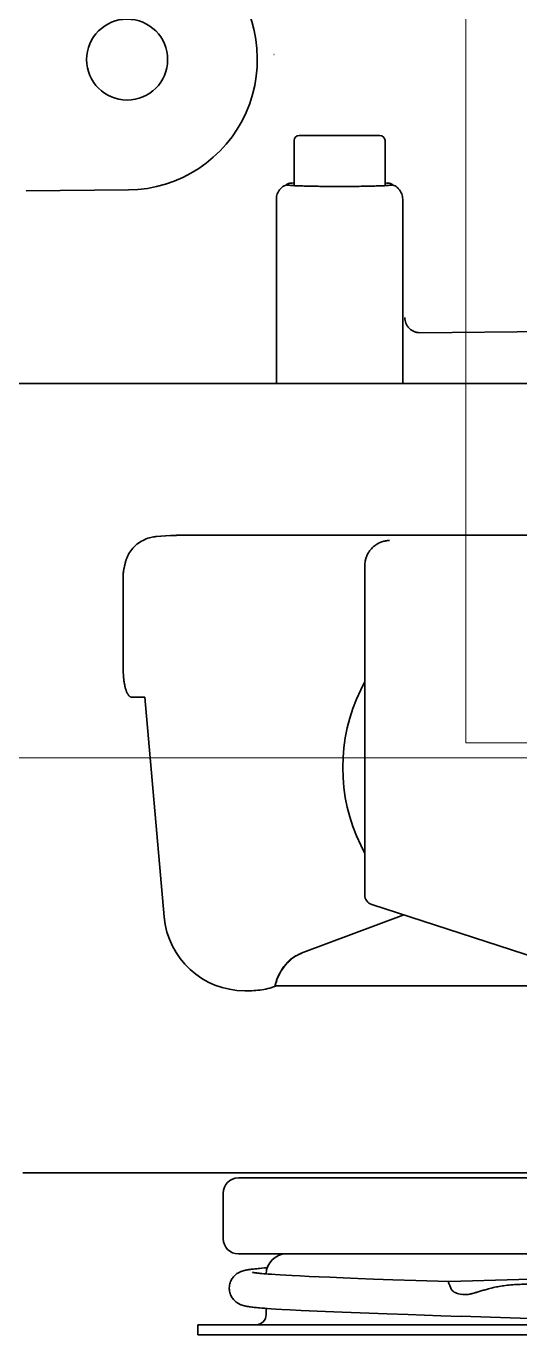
# Model space of a CAD drawing. Header units: millimetres. Extents: x 120 to 10915, y 515 to 8014.
# Drawn here: x 10223 to 10320.7, y 4786 to 5044.6 of the extents above; entities that cross this region are included whole.
import ezdxf

# ---------------------------------------------------------------- set-up
doc = ezdxf.new("R2010")
doc.units = ezdxf.units.MM
doc.layers.get('0').update_dxf_attribs({"lineweight": 13})
doc.layers.add('201_Dimensions', color=7, linetype='Continuous', lineweight=13)
doc.layers.add('203_Chassis_left_side_view', color=7, linetype='Continuous', lineweight=13)

# ---------------------------------------------------------------- blocks, each defined once
blk = doc.blocks.new('2888087')
at = {"layer": '203_Chassis_left_side_view', "color": 3, "lineweight": 35}
for p, q in [((10277, 1123), (10293, 1123)), ((10276, 1113.09), (10276, 1122)), ((10294, 1113.09), (10294, 1122)), ((10243.27, 1112.25), (10223.04, 1112.04)), ((10272.51, 1110.42), (10272.51, 1074)), ((10297.49, 1110.42), (10297.49, 1074)), ((10300.9, 1084.04), (10343.5, 1084.45)), ((10370, 1074), (10196, 1074)), ((10248.82, 1043.75), (10248.69, 1043.74)), ((10249.7, 1043.82), (10248.82, 1043.75)), ((10250.61, 1043.88), (10249.69, 1043.82)), ((10249.73, 1043.82), (10249.71, 1043.82)), ((10251.59, 1043.94), (10250.6, 1043.88)), ((10250.63, 1043.88), (10250.62, 1043.88)), ((10251.94, 1043.96), (10251.59, 1043.94)), ((10252.21, 1043.97), (10251.93, 1043.96)), ((10252.42, 1043.98), (10252.21, 1043.97)), ((10252.58, 1043.99), (10252.42, 1043.98)), ((10252.7, 1043.99), (10252.57, 1043.99)), ((10252.81, 1044), (10252.71, 1043.99)), ((10252.88, 1044), (10252.79, 1044)), ((10252.94, 1044), (10252.87, 1044)), ((10252.99, 1044), (10252.93, 1044)), ((10253.04, 1044), (10252.99, 1044)), ((10253.07, 1044), (10253.04, 1044)), ((10340.35, 1044), (10253.07, 1044)), ((10253.09, 1044), (10253.09, 1044)), ((10280.29, 1044), (10253.09, 1044)), ((10280.29, 1044), (10280.29, 1044)), ((10242.94, 1039.45), (10242.89, 1039.32)), ((10290, 1037.97), (10290, 972.93)), ((10242.18, 1035.29), (10242.19, 1035.29)), ((10242.19, 1035.32), (10242.19, 1018.18)), ((10242.18, 1018.18), (10242.19, 1018.18)), ((10242.19, 1018.18), (10242.19, 1018.11)), ((10242.19, 1018.12), (10242.19, 1018)), ((10242.19, 1018.01), (10242.19, 1017.89)), ((10242.19, 1017.89), (10242.2, 1017.77)), ((10242.2, 1017.78), (10242.2, 1017.66)), ((10242.2, 1017.67), (10242.21, 1017.54)), ((10242.21, 1017.55), (10242.31, 1015.76)), ((10290, 1015.1), (10289.19, 1013.44)), ((10246.53, 1012), (10243.95, 1012)), ((10246.53, 1012), (10250.32, 968.61)), ((10289.19, 982.76), (10290, 981.1)), ((10348.7, 952.4), (10291.38, 971.03)), ((10297.71, 968.97), (10277.42, 961.39)), ((10272.25, 955), (10272.27, 955.08)), ((10272.25, 955), (10272.25, 955)), ((10272.27, 955.08), (10272.4, 955.57)), ((10340.71, 955), (10272.27, 955)), ((10272.4, 955.57), (10272.55, 956.06)), ((10266.26, 954), (10267.23, 954)), ((10345.24, 918), (10222.4, 918)), ((10343, 917), (10265, 917)), ((10262, 905), (10262, 914)), ((10399.19, 902), (10265, 902)), ((10267.76, 898.98), (10267.99, 899)), ((10267.99, 899), (10268.23, 899.03)), ((10268.41, 898.24), (10268.56, 898.22)), ((10268.56, 898.22), (10268.73, 898.2)), ((10268.62, 899.07), (10268.9, 899.1)), ((10268.73, 898.2), (10268.91, 898.18)), ((10268.9, 899.1), (10269.2, 899.12)), ((10268.91, 898.18), (10269.1, 898.16)), ((10269.1, 898.16), (10269.31, 898.14)), ((10269.2, 899.12), (10269.67, 899.17)), ((10269.31, 898.14), (10269.65, 898.11)), ((10269.65, 898.11), (10270.03, 898.08)), ((10269.67, 899.17), (10270.18, 899.21)), ((10270.03, 898.08), (10270.44, 898.04)), ((10270.18, 899.21), (10270.7, 899.25)), ((10270.44, 898.04), (10270.89, 898.01)), ((10270.89, 898.01), (10271.55, 897.96)), ((10271.55, 897.96), (10272.27, 897.91)), ((10272.27, 897.91), (10273.27, 897.84)), ((10273.27, 897.84), (10274.38, 897.78)), ((10274.38, 897.78), (10275.6, 897.71)), ((10275.6, 897.71), (10277.22, 897.63)), ((10277.22, 897.63), (10279, 897.54)), ((10279, 897.54), (10280.95, 897.45)), ((10280.95, 897.45), (10283.06, 897.37)), ((10283.06, 897.37), (10285.74, 897.26)), ((10285.74, 897.26), (10288.63, 897.15)), ((10288.63, 897.15), (10291.75, 897.03)), ((10291.75, 897.03), (10295.55, 896.9)), ((10295.55, 896.9), (10300.12, 896.75)), ((10300.12, 896.75), (10306.7, 896.53)), ((10306.7, 896.53), (10320.45, 896.94)), ((10320.45, 896.94), (10325.19, 897.09)), ((10267.64, 891.49), (10267.43, 891.51)), ((10267.87, 891.46), (10267.64, 891.49)), ((10268.1, 891.43), (10267.87, 891.46)), ((10268.35, 891.41), (10268.1, 891.43)), ((10268.61, 891.38), (10268.35, 891.41)), ((10268.89, 891.35), (10268.61, 891.38)), ((10269.18, 891.32), (10268.89, 891.35)), ((10269.65, 891.28), (10269.18, 891.32)), ((10270.16, 891.24), (10269.65, 891.28)), ((10270.71, 891.2), (10270.16, 891.24)), ((10270.5, 890), (10270.5, 891.22)), ((10271.51, 891.14), (10270.71, 891.2)), ((10272.39, 891.09), (10271.51, 891.14)), ((10273.61, 891.01), (10272.39, 891.09)), ((10275.24, 890.92), (10273.61, 891.01)), ((10277.39, 890.81), (10275.24, 890.92)), ((10280.57, 890.66), (10277.39, 890.81)), ((10285.51, 890.46), (10280.57, 890.66)), ((10294.4, 890.14), (10285.51, 890.46)), ((10298.6, 889.99), (10294.4, 890.14)), ((10298.6, 889.99), (10305.02, 889.78)), ((10309.07, 889.65), (10305.02, 889.78)), ((10309.07, 889.66), (10374.02, 887.56)), ((10360.37, 888), (10257, 888)), ((10257, 886), (10257, 888)), ((10377, 886), (10257, 886))]:
    blk.add_line(p, q, dxfattribs=at)
for points in [[(10248.69, 1043.74), (10248.47, 1043.72), (10248.24, 1043.68), (10247.98, 1043.64), (10247.7, 1043.57), (10247.41, 1043.5), (10247.11, 1043.4), (10246.79, 1043.29), (10246.47, 1043.16), (10246.15, 1043), (10245.84, 1042.83), (10245.53, 1042.64), (10245.22, 1042.44), (10244.93, 1042.22), (10244.66, 1041.98), (10244.4, 1041.73), (10244.16, 1041.47), (10243.93, 1041.21), (10243.72, 1040.94), (10243.54, 1040.66), (10243.37, 1040.38), (10243.22, 1040.1), (10243.09, 1039.83), (10243, 1039.63)], [(10243, 1039.63), (10242.98, 1039.58), (10242.94, 1039.45)], [(10242.89, 1039.32), (10242.84, 1039.19), (10242.79, 1039.06), (10242.75, 1038.93), (10242.71, 1038.79), (10242.67, 1038.66), (10242.63, 1038.52), (10242.59, 1038.38), (10242.55, 1038.24), (10242.52, 1038.09), (10242.48, 1037.95), (10242.45, 1037.8), (10242.42, 1037.65), (10242.39, 1037.5), (10242.36, 1037.34), (10242.34, 1037.18), (10242.31, 1037.02), (10242.29, 1036.86), (10242.27, 1036.7), (10242.25, 1036.53), (10242.24, 1036.36), (10242.22, 1036.19), (10242.21, 1036.02), (10242.2, 1035.84), (10242.2, 1035.67), (10242.19, 1035.49), (10242.19, 1035.32)], [(10272.27, 955), (10272.37, 955.38), (10272.51, 955.85), (10272.68, 956.33), (10272.88, 956.8), (10273.1, 957.27), (10273.36, 957.75), (10273.65, 958.22), (10273.97, 958.68), (10274.32, 959.11), (10274.69, 959.53), (10275.07, 959.9), (10275.46, 960.24), (10275.86, 960.54), (10276.26, 960.8), (10276.67, 961.04), (10277.08, 961.24), (10277.49, 961.41)], [(10274.36, 959.2), (10274.71, 959.59), (10275.09, 959.94), (10275.47, 960.27), (10275.87, 960.57), (10276.27, 960.83), (10276.66, 961.05), (10277.04, 961.23), (10277.42, 961.38)], [(10272.55, 956.06), (10272.74, 956.54), (10272.94, 957.01), (10273.17, 957.47)], [(10273.17, 957.47), (10273.43, 957.93), (10273.72, 958.37)], [(10273.72, 958.37), (10274.02, 958.79), (10274.36, 959.2)], [(10263.2, 895.22), (10263.2, 895.32), (10263.22, 895.58), (10263.26, 895.83), (10263.31, 896.06), (10263.38, 896.29), (10263.46, 896.51), (10263.55, 896.72), (10263.65, 896.92), (10263.77, 897.11), (10263.89, 897.29), (10264.02, 897.45), (10264.15, 897.6), (10264.29, 897.74), (10264.43, 897.87), (10264.58, 897.98), (10264.72, 898.09), (10264.86, 898.18), (10265, 898.26), (10265.13, 898.33), (10265.26, 898.4), (10265.38, 898.45), (10265.5, 898.5), (10265.61, 898.54), (10265.71, 898.58), (10265.81, 898.61), (10265.9, 898.64), (10266, 898.66), (10266.08, 898.69), (10266.17, 898.71), (10266.26, 898.73), (10266.34, 898.75), (10266.43, 898.77), (10266.51, 898.78), (10266.6, 898.8), (10266.69, 898.82), (10266.77, 898.83), (10266.86, 898.85), (10266.95, 898.86), (10267.05, 898.88), (10267.14, 898.89), (10267.24, 898.91), (10267.34, 898.92), (10267.44, 898.94), (10267.54, 898.95), (10267.76, 898.98)], [(10267.78, 898.34), (10267.78, 898.34), (10267.78, 898.34), (10267.79, 898.34), (10267.8, 898.34), (10267.83, 898.33), (10267.85, 898.33), (10267.88, 898.32), (10267.92, 898.31), (10267.95, 898.31), (10268, 898.3), (10268.04, 898.29), (10268.1, 898.29), (10268.15, 898.28), (10268.21, 898.27)], [(10268.21, 898.27), (10268.34, 898.25), (10268.41, 898.24)], [(10268.23, 899.03), (10268.36, 899.04), (10268.62, 899.07)], [(10267.43, 891.51), (10267.33, 891.53), (10267.23, 891.54), (10267.13, 891.56), (10267.04, 891.57), (10266.95, 891.59), (10266.86, 891.6), (10266.77, 891.62), (10266.68, 891.63), (10266.59, 891.65), (10266.51, 891.66), (10266.42, 891.68), (10266.34, 891.7), (10266.25, 891.72), (10266.16, 891.74), (10266.08, 891.76), (10265.99, 891.79), (10265.9, 891.81), (10265.8, 891.84), (10265.7, 891.88), (10265.6, 891.91), (10265.49, 891.95), (10265.38, 892), (10265.25, 892.06), (10265.13, 892.12), (10265, 892.19), (10264.86, 892.27), (10264.72, 892.36), (10264.57, 892.47), (10264.43, 892.58), (10264.29, 892.71), (10264.15, 892.84), (10264.02, 893), (10263.89, 893.16), (10263.77, 893.34), (10263.65, 893.52), (10263.55, 893.72), (10263.46, 893.93), (10263.38, 894.15), (10263.31, 894.38), (10263.26, 894.62), (10263.22, 894.86), (10263.2, 895.11), (10263.2, 895.22)]]:
    blk.add_lwpolyline(points, dxfattribs=at)
blk.add_circle((10243, 1138), 8, dxfattribs=at)
for centre, radius, start, end in [((10243, 1138), 25.75, 270.6004, 41.6341), ((10272.08, 1140.08), 1.08, 264.661, 270), ((10277, 1122), 1, 90, 180), ((10293, 1122), 1, 0, 90), ((10295, 1037.97), 5, 169.4135, 180), ((10246.31, 1016), 4, 183.47, 185.8797), ((10320.65, 998.1), 35, 154, 206), ((10292, 972.93), 2, 180, 252), ((10266.26, 970), 16, 185, 270), ((10265, 914), 3, 90, 180), ((10265, 905), 3, 180, 270), ((10274.5, 898), 4, 90.4379, 179.4962), ((10268.5, 890), 2, 270, 0)]:
    blk.add_arc(centre, radius, start, end, dxfattribs=at)
for points, knots in [([(10274.51, 1113.25), (10274.35, 1113.19), (10274.02, 1113.05), (10273.59, 1112.75), (10273.21, 1112.37), (10272.9, 1111.94), (10272.68, 1111.46), (10272.54, 1110.95), (10272.51, 1110.6), (10272.51, 1110.42)], [0, 0, 0, 0, 0.14286, 0.285735, 0.428616, 0.571492, 0.714353, 0.857191, 1, 1, 1, 1]), ([(10275.35, 1113.58), (10275.24, 1113.57), (10275.04, 1113.54), (10274.78, 1113.47), (10274.62, 1113.37), (10274.52, 1113.33), (10274.5, 1113.28), (10274.5, 1113.27)], [0, 0, 0, 0, 0.36322, 0.655134, 0.861378, 0.976975, 1, 1, 1, 1]), ([(10274.51, 1113.25), (10274.56, 1113.22), (10274.75, 1113.2), (10275.1, 1113.15), (10275.66, 1113.11), (10276.38, 1113.07), (10277.28, 1113.04), (10278.33, 1113.01), (10279.5, 1112.98), (10280.78, 1112.96), (10282.14, 1112.94), (10283.56, 1112.93), (10284.52, 1112.93), (10285, 1112.93)], [0, 0, 0, 0, 0.016256, 0.051291, 0.104428, 0.174087, 0.260137, 0.360874, 0.473362, 0.595208, 0.72598, 0.862245, 1, 1, 1, 1]), ([(10275.35, 1113.58), (10275.55, 1113.6), (10275.77, 1113.61), (10275.99, 1113.63), (10276, 1113.63)], [0, 0, 0, 0, 0.940966, 1, 1, 1, 1]), ([(10285, 1112.93), (10285.48, 1112.93), (10286.44, 1112.93), (10287.86, 1112.94), (10289.22, 1112.96), (10290.5, 1112.98), (10291.67, 1113.01), (10292.72, 1113.04), (10293.62, 1113.07), (10294.34, 1113.11), (10294.9, 1113.15), (10295.26, 1113.2), (10295.44, 1113.22), (10295.49, 1113.25)], [0, 0, 0, 0, 0.137728, 0.273955, 0.404674, 0.526518, 0.639026, 0.739784, 0.825848, 0.895534, 0.948702, 0.983745, 1, 1, 1, 1]), ([(10294, 1113.63), (10294.01, 1113.63), (10294.23, 1113.61), (10294.45, 1113.6), (10294.65, 1113.58)], [0, 0, 0, 0, 0.059034, 1, 1, 1, 1]), ([(10295.45, 1113.34), (10295.44, 1113.35), (10295.37, 1113.38), (10295.22, 1113.47), (10294.96, 1113.54), (10294.77, 1113.57), (10294.65, 1113.58)], [0, 0, 0, 0, 0.053121, 0.280246, 0.601504, 1, 1, 1, 1]), ([(10295.5, 1113.27), (10295.5, 1113.28), (10295.49, 1113.31), (10295.47, 1113.33), (10295.45, 1113.34)], [0, 0, 0, 0, 0.254357, 1, 1, 1, 1]), ([(10295.49, 1113.25), (10295.66, 1113.19), (10295.98, 1113.05), (10296.41, 1112.75), (10296.79, 1112.37), (10297.1, 1111.94), (10297.32, 1111.46), (10297.46, 1110.95), (10297.49, 1110.6), (10297.49, 1110.42)], [0, 0, 0, 0, 0.14286, 0.285735, 0.428616, 0.571492, 0.714353, 0.857191, 1, 1, 1, 1]), ([(10300.9, 1084.04), (10300.7, 1084.04), (10300.31, 1084.08), (10299.74, 1084.25), (10299.22, 1084.53), (10298.76, 1084.91), (10298.39, 1085.36), (10298.11, 1085.89), (10297.94, 1086.45), (10297.9, 1086.84), (10297.9, 1087.04)], [0, 0, 0, 0, 0.124967, 0.24996, 0.374975, 0.5, 0.625026, 0.75004, 0.875034, 1, 1, 1, 1]), ([(10294.88, 1042.97), (10294.62, 1042.97), (10294.11, 1042.92), (10293.37, 1042.73), (10292.66, 1042.42), (10292.01, 1042.01), (10291.43, 1041.51), (10290.94, 1040.93), (10290.55, 1040.29), (10290.26, 1039.61), (10290.13, 1039.13), (10290.09, 1038.89)], [0, 0, 0, 0, 0.112327, 0.225219, 0.338094, 0.450549, 0.562408, 0.673459, 0.783462, 0.89234, 1, 1, 1, 1]), ([(10290, 1037.97), (10289.99, 1037.97), (10289.96, 1037.97), (10289.92, 1037.97), (10289.91, 1037.97)], [0, 0, 0, 0, 0.444557, 1, 1, 1, 1]), ([(10242.35, 1015.41), (10242.36, 1015.35), (10242.39, 1015.16), (10242.42, 1014.97), (10242.44, 1014.84)], [0, 0, 0, 0, 0.311814, 1, 1, 1, 1]), ([(10242.44, 1014.84), (10242.45, 1014.75), (10242.49, 1014.55), (10242.54, 1014.27), (10242.6, 1014.01), (10242.67, 1013.76), (10242.74, 1013.52), (10242.82, 1013.29), (10242.9, 1013.07), (10242.99, 1012.87), (10243.09, 1012.68), (10243.19, 1012.52), (10243.3, 1012.37), (10243.41, 1012.25), (10243.53, 1012.15), (10243.66, 1012.07), (10243.8, 1012.01), (10243.9, 1012), (10243.95, 1012)], [0, 0, 0, 0, 0.087115, 0.17072, 0.250225, 0.326126, 0.399384, 0.470189, 0.538238, 0.603242, 0.664509, 0.721309, 0.773626, 0.822307, 0.868225, 0.912252, 0.955569, 1, 1, 1, 1]), ([(10267.23, 954), (10267.76, 954), (10268.83, 954.06), (10270.42, 954.31), (10271.58, 954.62), (10272.2, 954.83), (10272.31, 954.87)], [0, 0, 0, 0, 0.310207, 0.620415, 0.930622, 1, 1, 1, 1]), ([(10309.14, 893.94), (10308.96, 893.99), (10308.6, 894.06), (10308.12, 894.24), (10307.7, 894.44), (10307.34, 894.7), (10307.07, 895.02), (10306.92, 895.39), (10306.79, 895.73), (10306.66, 896.01), (10306.56, 896.25), (10306.58, 896.43), (10306.64, 896.53), (10306.68, 896.53), (10306.69, 896.52)], [0, 0, 0, 0, 0.140325, 0.267591, 0.38303, 0.490322, 0.592992, 0.691265, 0.782916, 0.864913, 0.927441, 0.968428, 0.99575, 1, 1, 1, 1]), ([(10323.9, 895.98), (10323.73, 895.99), (10323.13, 896), (10322.07, 896.01), (10320.69, 895.98), (10319.26, 895.9), (10317.88, 895.77), (10316.61, 895.58), (10315.5, 895.36), (10314.51, 895.12), (10313.62, 894.87), (10312.82, 894.62), (10312.08, 894.39), (10311.41, 894.2), (10310.78, 894.04), (10310.2, 893.95), (10309.65, 893.92), (10309.31, 893.98), (10309.14, 894.01)], [0, 0, 0, 0, 0.034474, 0.11967, 0.212112, 0.310335, 0.405609, 0.490664, 0.565734, 0.633215, 0.694584, 0.750476, 0.801256, 0.848575, 0.891055, 0.930244, 0.966358, 1, 1, 1, 1])]:
    blk.add_open_spline(points, degree=3, knots=knots, dxfattribs=at)
for points in [[(10274.5, 1113.27), (10274.5, 1113.26), (10274.51, 1113.25), (10274.51, 1113.25)], [(10295.49, 1113.25), (10295.5, 1113.25), (10295.5, 1113.26), (10295.5, 1113.27)], [(10290.17, 1044.02), (10290.15, 1044.02), (10290.13, 1044.02), (10290.1, 1044.02)], [(10290, 1037.97), (10290, 1037.99), (10290.03, 1037.98), (10290.06, 1037.98)], [(10242.32, 1015.65), (10242.33, 1015.57), (10242.34, 1015.49), (10242.35, 1015.41)], [(10272.31, 954.87), (10272.33, 954.88), (10272.35, 954.88), (10272.37, 954.89)], [(10272.37, 954.89), (10272.47, 954.93), (10272.57, 954.96), (10272.67, 955)]]:
    blk.add_open_spline(points, degree=3, dxfattribs=at)
blk = doc.blocks.new('BLOCK26')
at = {"layer": '201_Dimensions', "color": 2, "lineweight": 18}
blk.add_line((10210, 1000), (10612, 1000), dxfattribs=at)
blk = doc.blocks.new('BLOCK37')
at = {"layer": '201_Dimensions', "color": 2, "lineweight": 18}
blk.add_line((10310, 1003), (10310, 1842), dxfattribs=at)
blk = doc.blocks.new('BLOCK38')
at = {"layer": '201_Dimensions', "color": 2, "lineweight": 18}
blk.add_line((10310, 1003), (10687, 1003), dxfattribs=at)

msp = doc.modelspace()

# ---------------------------------------------------------------- block references
at = {"color": 7, "lineweight": 35}
msp.add_blockref('2888087', (0, 3900), dxfattribs=at)
at = {"layer": '201_Dimensions', "lineweight": 0}
for name in ['BLOCK37', 'BLOCK26', 'BLOCK38']:
    msp.add_blockref(name, (0, 3900), dxfattribs=at)

doc.saveas('drawing.dxf')
